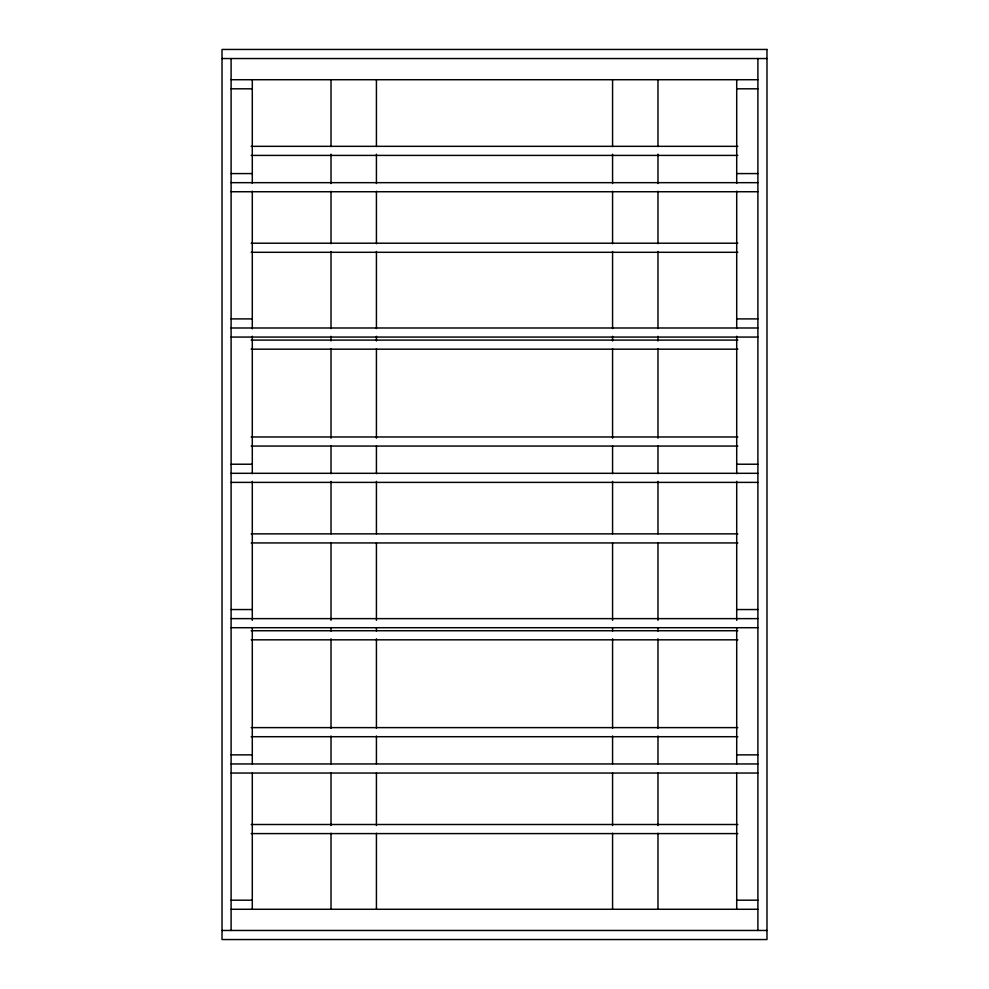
<?xml version="1.0" encoding="UTF-8"?>
<svg xmlns="http://www.w3.org/2000/svg" width="989" height="989" viewBox="0 0 989 989"><rect width="100%" height="100%" fill="white"/><g stroke="black" fill="none" stroke-linecap="round" stroke-linejoin="round"><path stroke-width="1.48" d="M222.018 58.536L766.982 58.536M231.105 79.726L757.895 79.726M231.105 88.812L252.294 88.812M736.706 88.812L757.895 88.812M251.181 146.335L737.819 146.335M251.181 155.409L737.819 155.409M231.105 173.582L252.294 173.582M736.706 173.582L757.895 173.582M231.105 182.668L757.895 182.668M231.105 191.742L757.895 191.742M251.181 243.207L737.819 243.207M251.181 252.294L737.819 252.294M231.105 318.903L252.294 318.903M736.706 318.903L757.895 318.903M231.105 327.989L757.895 327.989M231.105 337.064L757.895 337.064M251.181 340.092L737.819 340.092M251.181 349.179L737.819 349.179M251.181 436.977L737.819 436.977M251.181 446.064L737.819 446.064M231.105 464.224L252.294 464.224M736.706 464.224L757.895 464.224M231.105 473.311L757.895 473.311M231.105 482.385L757.895 482.385M251.181 533.862L737.819 533.862M251.181 542.936L737.819 542.936M231.105 609.545L252.294 609.545M736.706 609.545L757.895 609.545M231.105 618.632L757.895 618.632M231.105 627.718L757.895 627.718M251.181 630.735L737.819 630.735M251.181 639.821L737.819 639.821M251.181 727.62L737.819 727.62M251.181 736.706L737.819 736.706M231.105 754.867L252.294 754.867M736.706 754.867L757.895 754.867M231.105 763.953L757.895 763.953M231.105 773.039L757.895 773.039M251.181 824.505L737.819 824.505M251.181 833.591L737.819 833.591M231.105 900.188L252.294 900.188M736.706 900.188L757.895 900.188M231.105 909.274L757.895 909.274M222.018 930.464L766.982 930.464M757.895 58.536L757.895 930.464M736.706 79.726L736.706 183.41M736.706 191.124L736.706 328.533M736.706 336.248L736.706 473.657M736.706 481.371L736.706 620.326M736.706 628.052L736.706 763.953M736.706 773.175L736.706 909.274M657.982 80.134L657.982 146.496M657.982 154.21L657.982 183.534M657.982 191.248L657.982 243.727M657.982 251.441L657.982 328.595M657.982 336.322L657.982 340.945M657.982 348.66L657.982 438.176M657.982 445.891L657.982 473.669M657.982 481.383L657.982 533.85M657.982 543.109L657.982 620.276M657.982 627.99L657.982 631.081M657.982 638.795L657.982 728.3M657.982 736.014L657.982 763.792M657.982 773.052L657.982 825.531M657.982 833.245L657.982 908.866M612.574 80.134L612.574 146.496M612.574 154.21L612.574 183.534M612.574 191.248L612.574 243.727M612.574 251.441L612.574 328.595M612.574 336.322L612.574 340.945M612.574 348.66L612.574 438.176M612.574 445.891L612.574 473.669M612.574 481.383L612.574 533.85M612.574 543.109L612.574 620.276M612.574 627.99L612.574 631.081M612.574 638.795L612.574 728.3M612.574 736.014L612.574 763.792M612.574 773.052L612.574 825.531M612.574 833.245L612.574 908.866M376.426 80.134L376.426 146.496M376.426 154.21L376.426 183.534M376.426 191.248L376.426 243.727M376.426 251.441L376.426 328.595M376.426 336.322L376.426 340.945M376.426 348.66L376.426 438.176M376.426 445.891L376.426 473.669M376.426 481.383L376.426 533.85M376.426 543.109L376.426 620.276M376.426 627.99L376.426 631.081M376.426 638.795L376.426 728.3M376.426 736.014L376.426 763.792M376.426 773.052L376.426 825.531M376.426 833.245L376.426 908.866M331.018 80.134L331.018 146.496M331.018 154.21L331.018 183.534M331.018 191.248L331.018 243.727M331.018 251.441L331.018 328.595M331.018 336.322L331.018 340.945M331.018 348.66L331.018 438.176M331.018 445.891L331.018 473.669M331.018 481.383L331.018 533.85M331.018 543.109L331.018 620.276M331.018 627.99L331.018 631.081M331.018 638.795L331.018 728.3M331.018 736.014L331.018 763.792M331.018 773.052L331.018 825.531M331.018 833.245L331.018 908.866M252.294 79.726L252.294 183.41M252.294 191.124L252.294 328.83M252.294 336.248L252.294 473.657M252.294 481.371L252.294 620.326M252.294 628.052L252.294 763.953M252.294 773.175L252.294 909.274M231.105 58.536L231.105 930.464M766.982 49.45L222.018 49.45L222.018 939.55L766.982 939.55L766.982 49.45"/></g></svg>
